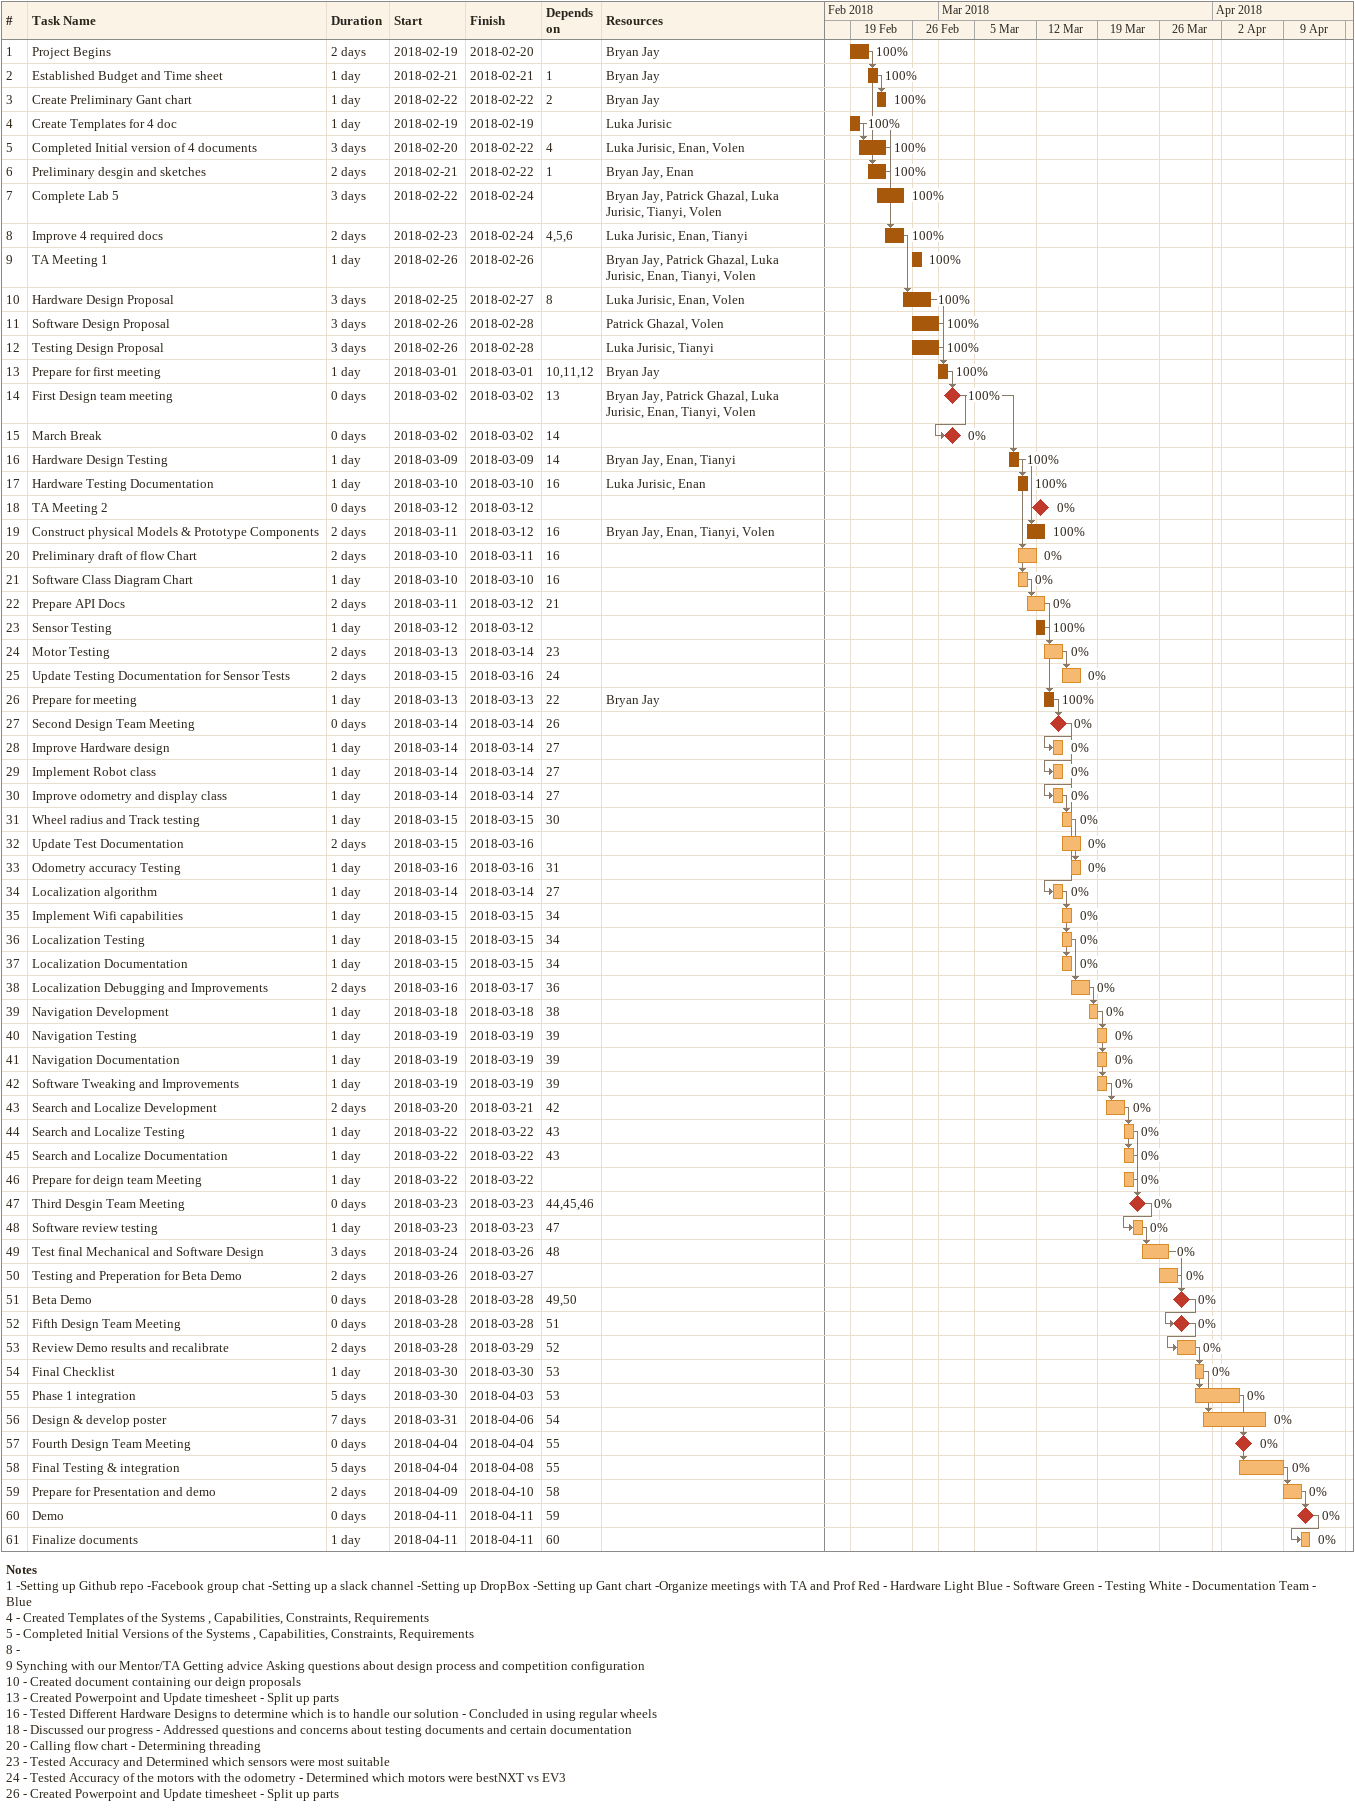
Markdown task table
| ID | Task | Duration | Start | Finish | Predecessors | Resources | % complete |
|---|---|---|---|---|---|---|---|
| 1 | Project Begins | 2d | 2018-02-19 | 2018-02-20 |  | Bryan Jay | 100 |
| 2 | Established Budget and Time sheet | 1d | 2018-02-21 | 2018-02-21 | 1 | Bryan Jay | 100 |
| 3 | Create Preliminary Gant chart | 1d | 2018-02-22 | 2018-02-22 | 2 | Bryan Jay | 100 |
| 4 | Create Templates for 4 doc | 1d | 2018-02-19 | 2018-02-19 |  | Luka Jurisic | 100 |
| 5 | Completed Initial version of 4 documents | 3d | 2018-02-20 | 2018-02-22 | 4 | Luka Jurisic, Enan, Volen | 100 |
| 6 | Preliminary desgin and sketches | 2d | 2018-02-21 | 2018-02-22 | 1 | Bryan Jay, Enan | 100 |
| 7 | Complete Lab 5 | 3d | 2018-02-22 | 2018-02-24 |  | Bryan Jay, Patrick Ghazal, Luka Jurisic, Tianyi, Volen | 100 |
| 8 | Improve 4 required docs | 2d | 2018-02-23 | 2018-02-24 | 4, 5, 6 | Luka Jurisic, Enan, Tianyi | 100 |
| 9 | TA Meeting 1 | 1d | 2018-02-26 | 2018-02-26 |  | Bryan Jay, Patrick Ghazal, Luka Jurisic, Enan, Tianyi, Volen | 100 |
| 10 | Hardware Design Proposal | 3d | 2018-02-25 | 2018-02-27 | 8 | Luka Jurisic, Enan, Volen | 100 |
| 11 | Software Design Proposal | 3d | 2018-02-26 | 2018-02-28 |  | Patrick Ghazal, Volen | 100 |
| 12 | Testing Design Proposal | 3d | 2018-02-26 | 2018-02-28 |  | Luka Jurisic, Tianyi | 100 |
| 13 | Prepare for first meeting | 1d | 2018-03-01 | 2018-03-01 | 10, 11, 12 | Bryan Jay | 100 |
| 14 | First Design team meeting | 0d | 2018-03-02 | 2018-03-02 | 13 | Bryan Jay, Patrick Ghazal, Luka Jurisic, Enan, Tianyi, Volen | 100 |
| 15 | March Break | 0d | 2018-03-02 | 2018-03-02 | 14 |  | 0 |
| 16 | Hardware Design Testing | 1d | 2018-03-09 | 2018-03-09 | 14 | Bryan Jay, Enan, Tianyi | 100 |
| 17 | Hardware Testing Documentation | 1d | 2018-03-10 | 2018-03-10 | 16 | Luka Jurisic, Enan | 100 |
| 18 | TA Meeting 2 | 0d | 2018-03-12 | 2018-03-12 |  |  | 0 |
| 19 | Construct physical Models & Prototype Components | 2d | 2018-03-11 | 2018-03-12 | 16 | Bryan Jay, Enan, Tianyi, Volen | 100 |
| 20 | Preliminary draft of flow Chart | 2d | 2018-03-10 | 2018-03-11 | 16 |  | 0 |
| 21 | Software Class Diagram Chart | 1d | 2018-03-10 | 2018-03-10 | 16 |  | 0 |
| 22 | Prepare API Docs | 2d | 2018-03-11 | 2018-03-12 | 21 |  | 0 |
| 23 | Sensor Testing | 1d | 2018-03-12 | 2018-03-12 |  |  | 100 |
| 24 | Motor Testing | 2d | 2018-03-13 | 2018-03-14 | 23 |  | 0 |
| 25 | Update Testing Documentation for Sensor Tests | 2d | 2018-03-15 | 2018-03-16 | 24 |  | 0 |
| 26 | Prepare for meeting | 1d | 2018-03-13 | 2018-03-13 | 22 | Bryan Jay | 100 |
| 27 | Second Design Team Meeting | 0d | 2018-03-14 | 2018-03-14 | 26 |  | 0 |
| 28 | Improve Hardware design | 1d | 2018-03-14 | 2018-03-14 | 27 |  | 0 |
| 29 | Implement Robot class | 1d | 2018-03-14 | 2018-03-14 | 27 |  | 0 |
| 30 | Improve odometry and display class | 1d | 2018-03-14 | 2018-03-14 | 27 |  | 0 |
| 31 | Wheel radius and Track testing | 1d | 2018-03-15 | 2018-03-15 | 30 |  | 0 |
| 32 | Update Test Documentation | 2d | 2018-03-15 | 2018-03-16 |  |  | 0 |
| 33 | Odometry accuracy Testing | 1d | 2018-03-16 | 2018-03-16 | 31 |  | 0 |
| 34 | Localization algorithm | 1d | 2018-03-14 | 2018-03-14 | 27 |  | 0 |
| 35 | Implement Wifi capabilities | 1d | 2018-03-15 | 2018-03-15 | 34 |  | 0 |
| 36 | Localization Testing | 1d | 2018-03-15 | 2018-03-15 | 34 |  | 0 |
| 37 | Localization Documentation | 1d | 2018-03-15 | 2018-03-15 | 34 |  | 0 |
| 38 | Localization Debugging and Improvements | 2d | 2018-03-16 | 2018-03-17 | 36 |  | 0 |
| 39 | Navigation Development | 1d | 2018-03-18 | 2018-03-18 | 38 |  | 0 |
| 40 | Navigation Testing | 1d | 2018-03-19 | 2018-03-19 | 39 |  | 0 |
| 41 | Navigation Documentation | 1d | 2018-03-19 | 2018-03-19 | 39 |  | 0 |
| 42 | Software Tweaking and Improvements | 1d | 2018-03-19 | 2018-03-19 | 39 |  | 0 |
| 43 | Search and Localize Development | 2d | 2018-03-20 | 2018-03-21 | 42 |  | 0 |
| 44 | Search and Localize Testing | 1d | 2018-03-22 | 2018-03-22 | 43 |  | 0 |
| 45 | Search and Localize Documentation | 1d | 2018-03-22 | 2018-03-22 | 43 |  | 0 |
| 46 | Prepare for deign team Meeting | 1d | 2018-03-22 | 2018-03-22 |  |  | 0 |
| 47 | Third Desgin Team Meeting | 0d | 2018-03-23 | 2018-03-23 | 44, 45, 46 |  | 0 |
| 48 | Software review testing | 1d | 2018-03-23 | 2018-03-23 | 47 |  | 0 |
| 49 | Test final Mechanical and Software Design | 3d | 2018-03-24 | 2018-03-26 | 48 |  | 0 |
| 50 | Testing and Preperation for Beta Demo | 2d | 2018-03-26 | 2018-03-27 |  |  | 0 |
| 51 | Beta Demo | 0d | 2018-03-28 | 2018-03-28 | 49, 50 |  | 0 |
| 52 | Fifth Design Team Meeting | 0d | 2018-03-28 | 2018-03-28 | 51 |  | 0 |
| 53 | Review Demo results and recalibrate | 2d | 2018-03-28 | 2018-03-29 | 52 |  | 0 |
| 54 | Final Checklist | 1d | 2018-03-30 | 2018-03-30 | 53 |  | 0 |
| 55 | Phase 1 integration | 5d | 2018-03-30 | 2018-04-03 | 53 |  | 0 |
| 56 | Design & develop poster | 7d | 2018-03-31 | 2018-04-06 | 54 |  | 0 |
| 57 | Fourth Design Team Meeting | 0d | 2018-04-04 | 2018-04-04 | 55 |  | 0 |
| 58 | Final Testing & integration | 5d | 2018-04-04 | 2018-04-08 | 55 |  | 0 |
| 59 | Prepare for Presentation and demo | 2d | 2018-04-09 | 2018-04-10 | 58 |  | 0 |
| 60 | Demo | 0d | 2018-04-11 | 2018-04-11 | 59 |  | 0 |
| 61 | Finalize documents | 1d | 2018-04-11 | 2018-04-11 | 60 |  | 0 |

Notes
- 1: -Setting up Github repo -Facebook group chat -Setting up a slack channel -Setting up DropBox -Setting up Gant chart -Organize meetings with TA and Prof Red - Hardware Light Blue - Software Green - Testing White - Documentation Team - Blue
- 4: - Created Templates of the Systems , Capabilities, Constraints, Requirements
- 5: - Completed Initial Versions of the Systems , Capabilities, Constraints, Requirements
- 8: -
- 9: Synching with our Mentor/TA Getting advice Asking questions about design process and competition configuration
- 10: - Created document containing our deign proposals
- 13: - Created Powerpoint and Update timesheet - Split up parts
- 16: - Tested Different Hardware Designs to determine which is to handle our solution - Concluded in using regular wheels
- 18: - Discussed our progress - Addressed questions and concerns about testing documents and certain documentation
- 20: - Calling flow chart - Determining threading
- 23: - Tested Accuracy and Determined which sensors were most suitable
- 24: - Tested Accuracy of the motors with the odometry - Determined which motors were bestNXT vs EV3
- 26: - Created Powerpoint and Update timesheet - Split up parts
